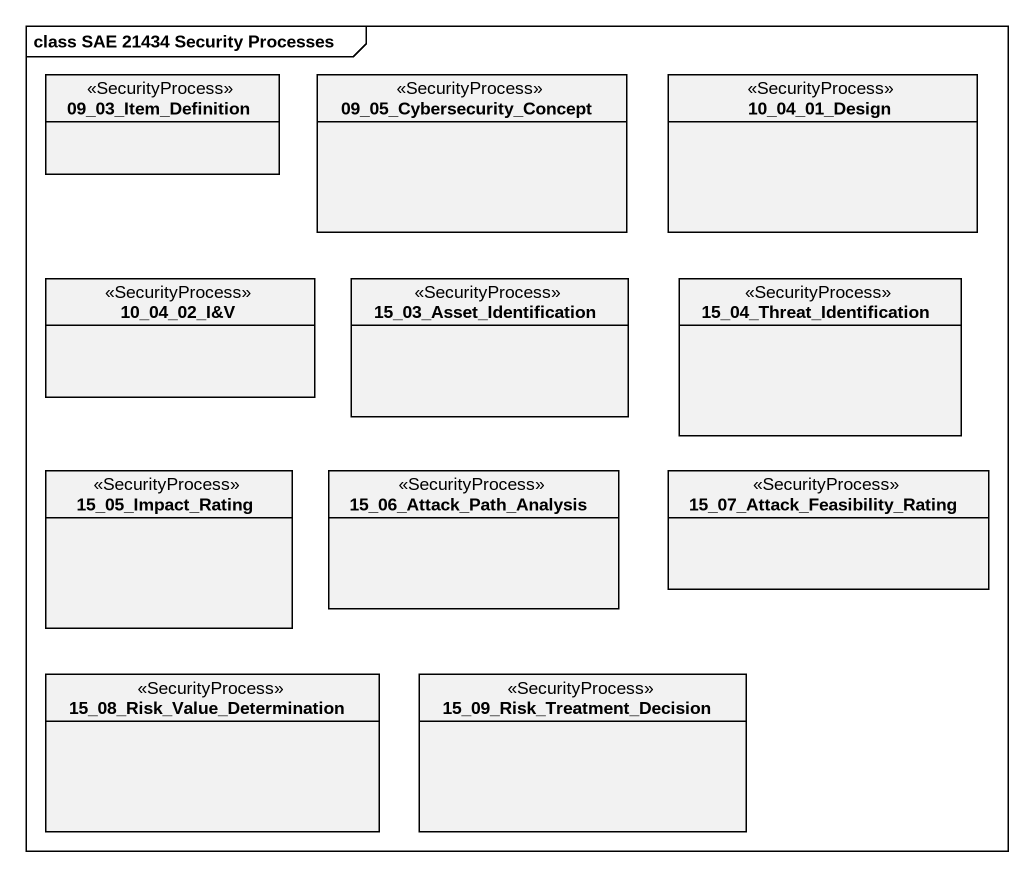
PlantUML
@startuml
mainframe class SAE 21434 Security Processes
hide circle
hide empty members
class "09_03_Item_Definition" as c09_03_Item_Definition <<SecurityProcess>>
class "09_05_Cybersecurity_Concept" as c09_05_Cybersecurity_Concept <<SecurityProcess>>
class "10_04_01_Design" as c10_04_01_Design <<SecurityProcess>>
class "10_04_02_I&V" as c10_04_02_I_V <<SecurityProcess>>
class "15_03_Asset_Identification" as c15_03_Asset_Identification <<SecurityProcess>>
class "15_04_Threat_Identification" as c15_04_Threat_Identification <<SecurityProcess>>
class "15_05_Impact_Rating" as c15_05_Impact_Rating <<SecurityProcess>>
class "15_06_Attack_Path_Analysis" as c15_06_Attack_Path_Analysis <<SecurityProcess>>
class "15_07_Attack_Feasibility_Rating" as c15_07_Attack_Feasibility <<SecurityProcess>>
class "15_08_Risk_Value_Determination" as c15_08_Risk_Value <<SecurityProcess>>
class "15_09_Risk_Treatment_Decision" as c15_09_Risk_Treatment <<SecurityProcess>>
@enduml
